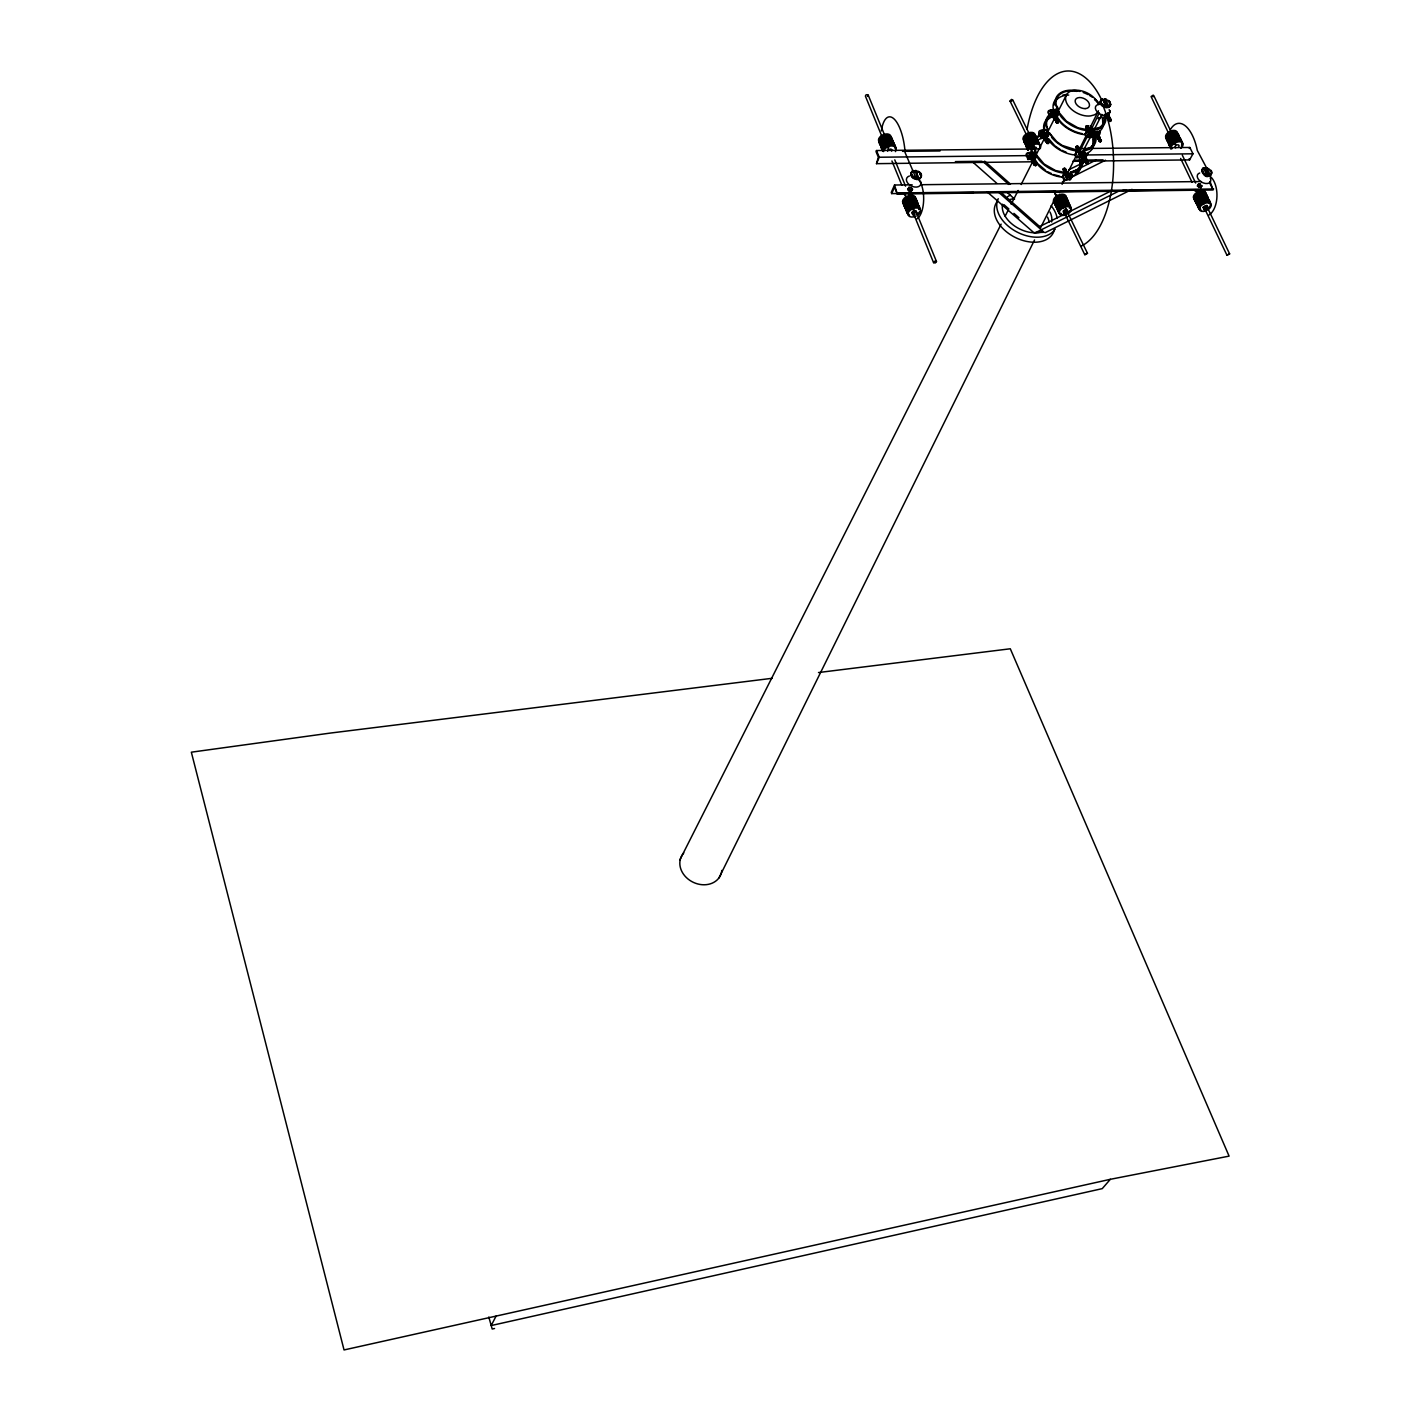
<?xml version="1.0" encoding="UTF-8"?>
<svg xmlns="http://www.w3.org/2000/svg" width="1421" height="1421" viewBox="0 0 1421 1421"><rect width="100%" height="100%" fill="white"/><g stroke="black" fill="none" stroke-linecap="round" stroke-linejoin="round"><path stroke-width="1.5" d="M1078.521 152.544L1079.001 151.603M1078.344 146.754L1079.409 149.56L1078.006 151.301M1079.072 148.921L1078.166 146.416C1079.374 148.139 1080.209 156.488 1082.056 152.154M1079.427 149.614L1079.196 148.494M1080.333 150.768L1079.036 148.352M1080.582 151.283L1078.788 151.354M1090.582 136.736L1081.612 153.859M1082.322 156.594L1082.322 157.66L1085.324 157.98M1083.637 156.203L1085.449 157.18L1083.424 158.051L1083.797 156.647M1076.816 157.749L1078.894 153.681C1077.971 146.558 1072.748 156.257 1076.816 157.749C1083.584 155.12 1089.445 159.401 1084.614 159.969M1085.484 159.472L1085.04 160.999L1086.141 160.91M1085.466 161.852L1086.39 160.093L1086.763 161.479M1086.088 156.452L1084.454 153.912L1086.088 156.452L1083.353 157.607M1083.566 157.909C1087.474 156.505 1084.774 157.5 1084.632 159.312M1083.779 158.335L1086.372 163.717L1088.362 163.237M1089.605 129.56L1087.314 129.773L1085.804 126.878L1087.118 129.915M1086.568 160.662L1085.946 158.406M1085.413 161.266L1086.923 161.035L1087.029 159.685M1087.225 130.093L1086.248 128.156M1087.864 161.514L1087.438 160.537M1087.136 129.311L1088.823 128.476L1087.758 131.141L1087.847 129.755M1087.847 128.991C1085.875 129.329 1089.765 126.256 1086.976 125.989M1087.42 162.918L1087.651 160.964M1087.918 131.496L1088.237 130.181M1087.953 126.629L1086.958 127.819M1087.598 127.339L1087.9 126.025L1086.088 126.078M1088.22 131.194L1089.747 130.181M1088.077 126.38L1088.06 127.322M1087.847 163.752L1088.077 161.816L1086.781 160.982L1068.628 169.827M1088.45 132.544L1087.704 130.519M1088.77 127.766L1088.646 129.435M1088.557 129.595L1088.433 128.405M1089.676 130.856L1088.149 128.867M1090.227 131.354L1088.966 131.141M1098.735 136.096C1098.895 134.551 1094.17 135.706 1097.314 133.823M1097.332 137.642C1102.891 137.304 1094.916 137.215 1097.136 134.8M1097.563 135.652L1097.332 137.517L1099.108 136.949M1097.065 136.629L1097.758 138.352L1099.445 138.086M1098.238 137.127C1096.657 141.94 1102.678 136.558 1098.149 137.055M1098.646 138.352L1098.842 139.773M1098.078 138.619L1100.316 141.869M920.986 177.181L919.547 172.154L915.781 170.484L918.801 179.241L915.781 170.484M916.971 218.852A20.96 8.863 89.9 0 0 923.668 198.656A20.96 8.863 89.9 0 0 917.042 178.264C915.319 161.816 905.692 176.648 915.213 179.01C919.689 181.551 924.005 174.943 919.547 172.154M1099.659 138.512L1098.291 138.885M1097.74 135.617L1098.38 134.906L1095.218 135.563L1095.236 134.48L1097.918 132.864L1099.019 134.356L1097.119 137.02L1098.895 136.523M1099.019 134.356L1098.469 132.189L1095.804 132.277M1097.349 136.576C1101.239 133.823 1100.316 143.787 1098.859 138.778M1098.859 134.249L1098.948 136.523M1101.044 139.72L1101.151 140.59L1099.499 140.057M1101.47 140.572L1100.511 141.727M881.375 130.945A32.31 11.688 83.1 0 1 893.916 118.813A32.31 11.688 83.1 0 1 905.088 152.562L916.545 179.348L917.042 178.264L912.318 175.653L911.341 172.634M1105.041 114.142L1106.124 115.669L1108.877 115.385L1107.812 118.476M1107.652 116.913L1108.931 118.529M1108.664 119.062C1106.302 117.712 1111.258 117.446 1108.895 116.025M1109.321 114.231L1108.966 113.538C1112.679 104.905 1107.048 120.199 1107.865 113.414M1108.451 119.879L1109.73 117.677L1108.291 115.989M1108.664 120.305L1109.126 119.311M1106.959 115.812L1108.86 112.934M1110.014 118.76C1106.462 123.307 1114.082 119.204 1109.268 119.293M1109.375 117.25L1109.57 119.044M1108.895 119.488L1110.476 118.671L1109.996 119.897M1110.885 121.211C1112.448 118.707 1106.16 121.46 1109.588 117.907M1050.776 113.591A26.431 16.874 27 0 0 1045.838 125.581C1052.624 134.125 1036.069 126.167 1039.177 134.178M1076.816 91.37A25.667 16.27 27 0 0 1056.212 105.172C1063.725 114.799 1045.892 105.882 1048.947 114.391C1043.76 106.344 1062.18 113.271 1055.306 105.012A26.644 16.874 27 0 1 1079.924 91.424M1077.118 150.129L1062.286 145.439L1056.851 141.691L1049.178 132.668L1041.611 133.041L1040.083 136.576L1046.815 137.375L1049.657 141.567A26.395 16.892 27.1 0 0 1072.66 154.711L1075.058 154.889L1077.118 150.129L1079.374 152.935L1084.365 152.758L1083.37 150.093M1075.555 155.191L1077.544 150.999L1074.738 150.644A26.448 16.892 27.1 0 1 1051.682 137.464C1051.664 130.572 1038.698 131.691 1040.954 137.482M1084.454 156.31C1088.557 151.994 1089.783 152.491 1084.259 158.903M1099.499 134.551L1099.161 133.84C1100.938 126.06 1101.204 137.002 1096.586 135.634M1211.42 174.126C1201.367 184.979 1198.791 154.942 1208.152 175.138A20.764 11.617 -89.7 0 1 1216.962 194.411A20.764 11.617 -89.7 0 1 1209.005 214.997M1211.989 173.096L1209.608 176.062L1205.79 168.762L1206.358 167.749L1211.527 171.177L1210.621 175.6M1201.935 170.804L1202.77 168.957M1029.39 155.475C1027.632 154.161 1034.239 154.25 1030.474 154.871M1066.159 175.547L1064.826 172.509L1055.501 170.502L1044.098 163.983L1036.62 155.049L1029.781 155.031L1029.479 155.955L1032.037 155.635L1030.634 154.427M1031.309 158.672L1030.953 157.678M1031.06 158.903C1035.074 155.6 1030.9 163.149 1031.753 157.944M1032.623 159.223L1031.166 158.797L1032.019 159.116M1032.925 162.953L1032.765 159.578M1071.345 173.06L1072.606 175.618L1070.564 179.614L1063.938 179.881L1065.981 175.884L1064.56 173.149L1061.842 172.847A26.235 16.928 27 0 1 1038.982 159.774L1035.945 155.528L1029.408 155.12L1027.419 158.726L1032.268 159.028L1033.067 157.962M1034.364 161.39L1032.57 161.692L1032.374 160.431M1032.037 159.454L1032.605 158.175M1033.653 162.012L1032.392 161.834L1032.96 161.124M1042.161 132.721L1043.867 131.993M1033.387 160.857C1038.396 165.209 1030.74 156.061 1032.534 159.791M1032.925 162.758L1034.701 161.319L1032.516 162.101M1034.115 160.111L1033.209 159.916M1034.151 160.964L1032.374 161.248M1033.547 164.037C1034.115 160.04 1036.886 165.387 1033.351 163.806M1034.985 164.765L1034.044 163.859M1043.351 135.066L1043.725 136.025M1035.074 165.511L1034.417 164.126M1043.707 135.173L1043.582 135.368M1093.069 130.128L1094.17 132.384L1089.143 132.544L1087.101 129.684L1078.024 127.819L1066.443 121.194L1058.805 112.188L1051.593 112.17L1058.361 112.739L1061.238 116.948A26.662 16.892 27.1 0 0 1084.472 130.217L1087.225 130.537L1088.664 133.29L1095.378 133.059L1094.046 130.412M1034.168 165.333L1034.825 164.41M1045.714 135.457C1047.064 138.476 1041.486 133.734 1045.838 138.121M1051.771 112.259L1049.924 116.842L1055.554 116.238M1034.612 165.102L1035.98 165.458M1044.062 136.594L1046.034 136.611M1045.465 134.782L1045.927 135.883M1034.737 165.014L1035.98 163.966L1034.879 163.362M1045.181 137.961L1044.968 137.517M1052.766 112.437C1054.719 113.875 1053.618 110.163 1053.05 112.508M1044.968 139.24L1046.353 136.949L1044.737 138.956M1044.772 135.972L1045.909 136.025L1045.199 136.825M1055.27 116.717L1053.476 117.215L1053.05 114.852M1046.051 140.679L1045.021 139.542L1047.313 138.725M1053.174 116.167L1054.666 114.391M1046.14 133.876L1045.59 137.198L1046.691 136.061L1046.14 133.876L1042.303 135.102L1042.872 137.286L1046.691 137.428L1045.163 139.809M1054.631 116.113L1053.245 116.469L1054.56 114.728M1047.952 140.004C1044.417 143.432 1047.597 136.558 1047.366 140.75M1045.625 137.695L1046.904 137.855L1045.59 140.661M1054.968 116.966L1053.743 116.504M1048.13 143.503C1049.941 133.219 1039.977 140.146 1047.295 142.26C1050.599 140.519 1043.085 141.905 1047.757 140.182M1054.471 115.883L1054.471 118.032M1054.826 115.154L1054.542 113.769M1046.211 141.763L1047.33 142.384M1047.188 138.672L1048.13 141.07L1046.087 141.691M1054.684 118.458L1053.885 117.108M1055.199 115.154L1053.334 116.131M1046.424 142.189L1048.218 141.088M1054.435 118.671L1055.696 117.588M1053.387 116.593L1055.412 115.581M1046.851 143.041L1047.561 140.182M1046.513 142.562L1048.591 141.887L1046.94 139.294M1047.579 140.59L1047.792 141.603M1054.471 117.002L1054.311 117.961L1056.833 118.209M1047.987 141.461L1048.218 142.473M1056.389 121.904L1056.656 120.963M1052.748 114.906C1053.032 122.526 1057.455 117.677 1058.396 121.407C1054.187 123.272 1055.839 116.682 1056.673 119.826M1056.034 121.602L1056.815 122.774M1056.425 119.257L1057.1 120.678M1057.952 122.97C1058.13 121.318 1054.737 119.773 1057.313 121.122M1056.673 122.508L1058.183 121.176M1064.063 170.573L1063.885 169.259M1063.814 170.822L1065.004 171.604L1063.672 170.698C1066.94 166.168 1063.103 174.001 1065.91 172.154M1063.512 168.655L1064.862 168.229L1065.75 169.685M1064.613 172.421L1066.141 171.337L1066.532 173.007M1064.009 171.39L1064.915 172.545L1064.897 171.568M1066.318 170.875L1065.288 168.584L1068.716 175.547M1065.643 174.517L1067.1 172.829L1065.182 170.733M1066.478 171.959L1064.862 172.563L1063.547 169.063M1065.981 175.209L1067.349 172.953M1066.034 172.474L1067.118 172.474L1066.141 173.344M1076.709 148.885L1076.39 146.399M1076.283 147.073L1077.136 149.756M1077.527 147.5C1079.374 148.104 1075.484 149.294 1077.367 147.162M1076.976 149.205L1078.983 148.21M1076.159 147.624L1077.491 146.345M1066.052 174.996C1069.693 174.001 1067.011 175.014 1067.171 173.415M1077.953 150.892L1077.775 148.672M1076.354 146.47L1078.255 146.594L1076.923 147.944M1077.438 149.685L1078.788 148.228M1077.367 147.926L1078.503 147.304L1077.598 147.073M1077.846 150.2L1078.752 149.187L1079.996 150.075M1078.521 152.349L1078.823 151.248M1086.692 128.831L1086.976 126.451M1078.699 152.704L1080.511 151.621M1086.87 129.187L1086.39 128.299M1079.001 152.829L1087.935 135.226M1086.124 127.375L1087.243 129.133M1087.562 126.664L1088.699 127.588L1087.793 128.956M1101.062 100.465L1102.518 98.919L1106 107.57L1106.568 106.468L1102.714 98.884L1101.612 99.346C1095.964 104.674 1109.179 111.868 1110.76 104.39L1109.623 101.406L1104.899 98.813L1104.33 99.914L1108.185 107.499L1110.76 104.39M1088.45 132.331L1088.593 131.407M1089.108 132.455L1090.582 131.975L1087.598 126.043M1090.369 132.26L1089.871 130.874M1084.436 156.807L1085.537 156.843L1083.814 156.186M1084.845 158.761L1084.845 159.738L1086.39 158.601M1085.04 160.804L1085.68 159.898M1084.845 158.193L1086.177 158.122L1086.372 160.236M1087.207 163.042L1086.248 162.509M1096.213 134.444L1096.994 135.102M1101.612 99.346C1098.806 102.401 1103.549 106.149 1106.568 106.468M1086.159 163.291L1085.946 161.479M1097.119 135.954L1097.971 134.178M1097.794 136.274L1096.55 136.114L1097.136 135.386M1097.758 133.752L1097.367 135.421M1088.291 162.438L1087.047 163.468M1097.332 137.428L1098.824 135.883L1097.19 136.789M1097.367 134.693L1097.385 134.196M1106.248 114.533L1107.616 115.208L1108.291 112.934L1108.842 114.035M1098.611 139.986L1099.534 138.423M1108.043 117.179L1105.645 114.337M1098.824 140.413L1100.103 138.423L1099.108 138.281M1107.883 117.339L1107.829 116.753M1099.943 139.418L1099.978 137.588M1100.813 141.123C1101.826 138.388 1097.296 142.828 1100.618 140.555M1100.174 138.849L1100.138 141.461M1107.812 118.387L1108.789 117.41M1100.547 139.276L1100.582 140.697L1098.895 140.786M1109.108 120.963L1110.458 119.613M1109.428 120.909L1110.227 119.968M1110.298 119.186L1109.144 118.192M1109.961 120.376L1110.902 119.595M1092.944 144.462L1091.381 148.441L1095.023 140.395L1094.952 135.865L1092.873 139.933L1092.944 144.462L1095.023 140.395M1101.186 128.139L1104.863 120.039L1104.774 115.492L1102.66 119.613L1102.749 124.16M1101.897 126.753L1104.863 120.039M1099.286 112.898L1090.6 130.821L1092.802 131.833L1092.447 129.95M1082.074 162.545L1075.395 173.646L1078.468 170.52L1082.074 162.545L1082.02 158.015L1079.978 162.012L1080.013 166.541M1041.078 134.409A26.235 16.91 27 0 0 1033.209 147.908C1039.852 156.541 1023.493 148.53 1026.601 156.47M1038.875 136.523A25.276 16.288 27 0 0 1034.115 148.068C1041.522 157.536 1023.759 149.045 1026.939 157.18M1029.479 155.955L1027.827 159.578L1033.209 158.601L1031.93 158.513M1051.593 112.17L1049.48 116.007L1053.938 116.167M1101.311 115.012L1102.66 119.613M1039.799 148.939L876.491 150.537L876.029 151.603L878.338 157.198L876.491 163.664L1033.049 161.781M876.491 163.664L879.262 157.234L876.491 150.537M912.175 184.819L894.537 185.014L891.233 192.457L891.695 193.593L904.999 193.434M891.695 193.593L894.52 187.217L897.308 194.038L1213.108 189.988L1210.053 181.444M897.308 194.038L894.537 185.014M910.861 173.699L911.696 171.763M910.843 174.694L911.323 173.611M911.216 172.847L912.371 171.088M911.891 172.154L913.33 170.627M911.181 175.724L911.66 174.641M911.838 176.737L912.318 175.653M907.682 189.597L908.161 188.531L911.607 190.521L912.513 189.259L911.234 187.643L909.049 187.27L907.682 189.597L911.127 191.586L912.513 189.259M912.779 177.661L913.259 176.595M908.587 188.336L909.049 187.27M913.916 178.442L914.413 177.359M908.943 191.231L909.422 190.165M915.213 179.01L915.692 177.945M918.41 171.373L917.913 172.456L916.634 171.888M911.127 191.586L911.607 190.521M920.009 174.161L920.488 173.078M920.666 175.174L921.145 174.09M919.014 179.206L921.128 176.968M921.003 176.204L921.483 175.12M919.955 178.744L921.483 176.115M1051.487 114.195A25.471 16.27 27 0 0 1046.744 125.723L1048.023 130.448L1041.113 130.821L1039.533 134.888L1038.733 133.61M1050.172 111.904L1051.131 109.932L1053.512 109.879M1043.085 132.348L1044.044 130.412L1041.682 130.483L1042.09 131.354M1033.635 155.617L1034.968 152.917M1034.168 154.978L1035.518 152.367M1055.75 112.827L1057.65 109.399M1035.767 154.818L1034.275 158.921M1046.265 133.325L1047.614 130.59M1036.175 155.6L1033.831 159.898L1035.838 155.528M1046.797 132.686L1048.147 129.95M1063.938 179.881L1062.535 177.145L1059.817 176.861A26.2 16.928 27 0 1 1036.993 163.806L1034.293 159.703L1036.371 155.742M1056.567 114.728L1057.935 111.939M1035.749 158.175L1037.064 155.475M1048.432 132.49L1046.904 136.665M1058.183 112.668L1056.3 117.694L1054.311 118.618M1048.503 133.201L1045.892 137.162M1055.767 116.717L1058.556 112.881M1045.181 139.329L1046.904 138.459L1048.893 133.308M1095.378 133.059L1093.264 137.198L1086.568 137.428L1085.111 134.675L1082.376 134.356A26.626 16.892 27.1 0 1 1059.178 121.105L1056.531 117.09L1058.592 112.916M1046.922 137.446L1049.035 133.414M1082.251 133.663C1072.18 131.585 1062.393 125.901 1057.206 116.788L1059.249 112.632M1048.396 135.901L1049.746 133.165M718.955 877.965L1034.559 239.954M1041.433 226.046L1054.222 200.201M1062.073 184.304L1064.045 180.325M1066.993 174.374L1075.839 156.488M1078.788 150.519L1085.68 136.611M1088.628 130.643L1098.451 110.767M679.824 859.971L1001.13 224.127M1005.127 216.187L1008.146 210.255M1011.148 204.304L1018.147 190.45M1021.148 184.499L1033.156 160.733M1036.158 154.782L1045.181 136.967M1047.17 133.006L1055.181 117.161L1056.407 117.357M1057.188 113.2L1066.194 95.367M1064.222 172.332L1062.553 176.417M1100.138 101.975L1100.991 100.021M1062.251 177.021L1064.56 173.149L1062.677 177.323M1100.174 102.934L1100.742 101.832M1064.08 175.742L1065.448 173.078M1084.827 134.551L1087.029 130.43M1084.987 134.586L1087.296 130.59M1100.565 103.946L1101.133 102.845M1086.71 133.237L1088.113 130.466M1101.257 104.959L1101.826 103.84M1086.568 137.428L1090.582 129.169L1094.046 131.141L1093.246 132.366L1091.115 131.993L1089.783 130.395L1090.635 131.442M1102.234 105.882L1102.785 104.763M1106.213 99.15L1105.645 100.252L1101.95 100.021M1067.437 176.346L1066.638 179.916L1067.437 176.346L1070.617 176.222L1069.818 179.792L1069.303 178.78M1103.957 105.545L1103.389 106.664A87.765 43.749 88.7 0 1 1081.257 246.064M1090.138 133.787L1089.303 137.446L1092.518 137.34L1093.868 134.711L1090.138 133.787L1089.303 137.446M1068.823 176.08L1070.848 172.065L1077.455 169.65M1080.369 154.179L1079.551 157.784L1080.369 154.179L1083.548 154.054L1082.731 157.678L1083.548 154.054M1069.977 175.724L1071.47 172.74L1073.637 172.385A26.235 16.928 27 0 0 1082.909 158.157M1104.685 107.232L1105.254 106.131M1108.096 101.602L1108.664 100.5M1093.246 131.531L1101.95 114.426M1109.055 102.525L1109.623 101.406M1092.074 136.523L1094.17 132.384M1109.748 103.52L1110.316 102.419M1083.513 157.447L1085.555 153.432L1084.259 150.804M1109.268 107.019L1109.837 105.9M1109.89 106.344L1110.458 105.243M1078.468 170.52L1080.511 166.523M496.071 1316.095L491.222 1325.544L1102.252 1188.631L1110.334 1179.306L1229.094 1156.126L1010.295 648.775L818.496 672.542M1189.306 148.477L1189.857 147.464L1079.516 148.548M1072.731 161.301L1189.59 159.898L1192.965 153.805L1189.857 147.464M1202.184 169.987L1203.321 168.317M1202.006 171.746L1202.521 169.774M1202.752 169.33L1204.333 167.838M1202.397 172.723L1202.592 170.715M1203.09 173.699L1202.983 171.692M1200.141 185.103L1201.438 186.631L1202.006 185.618L1200.727 187.838L1197.423 185.956L1198.72 183.735L1200.709 184.091M1204.013 174.57L1203.658 172.669M1203.569 168.904L1207.601 168.051M1205.115 175.316L1205.701 174.286L1208.152 175.138L1207.584 176.168M1208.809 168.602L1207.015 169.081M1198.72 187.501L1197.992 184.943M1206.34 175.867L1206.909 174.836M1200.727 187.838L1201.296 186.826L1199.288 186.488M1210.266 171.248L1210.852 170.218M1209.786 176.026L1210.372 175.014L1197.299 150.448A35.738 16.235 83.7 0 0 1170.211 129.897M1211.349 173.184L1211.918 172.154M1197.423 185.956L1198.72 183.735M1012.445 100.642L1011.503 99.399L1009.994 100.962L1026.584 135.066M1051.309 111.993L1053.05 111.122L1053.689 112.401M1051.238 112.223L1053.139 112.419L1051.238 112.419M1052.552 112.01L1053.831 112.188L1053.103 112.756M1052.943 114.355L1053.618 115.616M1053.831 114.586L1053.014 115.438L1053.6 114.302M1054.56 115.581L1052.961 115.74M1053.441 116.291L1055.341 115.19M1053.583 114.852L1054.773 114.089M1053.352 115.243L1054.311 114.479M1054.222 116.131L1055.021 114.408M1055.945 117.126L1054.95 116.38M1054.719 118.05L1055.164 120.341L1056.442 120.519M1031.344 155.582L1031.326 154.179M1044.009 135.972L1043.973 137.411L1045.252 137.571M1056.194 117.517L1056.247 116.877M1056.62 118.387C1051.806 119.133 1059.249 117.321 1055.998 121.46M1044.986 136.398L1045.288 134.604M1056.638 122.295L1056.371 120.305L1055.092 120.039M1055.679 120.874L1056.691 117.961M1056.425 121.496L1056.442 122.934L1057.704 123.094M1056.904 120.696L1058.183 120.98M1032.161 160.005L1032.392 161.834M1046.282 137.997L1046.051 136.15M1057.295 120.519L1057.899 120.98M1031.131 159.276L1032.747 160.111M1033.422 159.863L1032.392 157.749M1046.069 141.105L1047.259 140.253M1046.833 139.4L1045.536 140.075L1047.33 139.311M1033.369 163.681L1033.44 161.568M1033.6 161.284L1033.671 159.188M1047.757 143.237L1046.744 142.349L1048.503 141.638M1034.239 161.568L1033.866 161.799M1047.011 142.597L1049 142.153M1034.666 162.438C1035.589 163.593 1033.653 164.09 1035.962 165.582M1048.378 141.461L1046.655 142.686M1035.447 165.777L1033.298 163.22M1048.591 142.722L1048.662 141.478M1035.287 163.717L1035.074 161.887L1033.795 161.71M1035.074 163.788L1036.104 164.019L1034.452 165.049M1035.909 165.014L1035.234 164.641M1081.736 151.248L1083.033 152.846L1082.234 154.072L1078.805 152.118L1080.155 150.91M1085.946 126.185L1086.479 127.695M1086.124 126.505L1087.633 129.791M1086.301 126.86L1088.166 127.037L1086.923 128.387M1086.479 127.197L1088.113 128.387M1086.834 127.908L1088.895 128.174M1076.212 146.576L1076.283 148.015M1087.136 129.418L1088.699 128.192L1087.793 128.156M1079.64 149.383C1077.136 149.418 1075.768 146.345 1077.864 147.198M1087.651 130.359L1088.966 129.116M1077.598 147.535L1076.638 148.246M1088.983 129.613L1089.25 128.867M1063.423 170.183L1063.37 168.744M1088.415 131.052L1088.859 129.684M1088.539 132.117L1089.427 131.354M1064.027 170.893L1065.555 169.703L1063.601 170.058M1078.77 148.121L1077.491 150.448C1081.008 150.431 1079.25 152.296 1079.551 152.154M1064.063 170.111L1065.057 170.413M1063.761 170.875L1063.725 169.419L1064.986 169.365M1077.793 149.685L1077.829 151.159M1065.395 169.348L1064.276 171.923M1065.413 169.916L1066.443 171.071M1078.486 151.07L1076.034 147.109M1065.892 174.641L1067.597 173.788L1067.739 175.44M1067.047 173.522L1066.318 173.628M1106.355 114.355L1106.586 116.22L1107.829 116.167M1105.858 114.639L1107.385 116.042M1067.207 173.877L1068.13 174.339M1105.929 114.923L1106.959 114.462M1068.13 174.907L1066.958 175.511M1107.847 115.847L1108.522 114.817L1106.142 115.367M1107.652 113.112L1108.629 115.421L1107.243 115.971M1082.163 155.795L1081.843 154.747M1095.911 134.835L1096.923 134.373M1107.261 117.019L1109.002 116.629M1109.517 117.25L1108.025 118.902M1110.405 118.369L1108.22 118.973M1098.397 135.848L1097.971 133.592M1109.357 118.618L1110.032 117.89L1108.913 117.765M1084.01 157.074L1083.566 157.553M1084.827 157.678L1085.058 155.706L1083.601 155.759M1085.537 155.369L1083.353 157.411L1085.253 156.701M1111.044 119.648L1109.481 119.719L1110.831 119.222M1098.646 137.251L1098.415 135.084M1085.804 157.731L1086.39 158.406M1098.273 138.921L1100.191 138.139L1099.268 139.063M1110.902 120.163L1110.245 120.536M1085.147 158.157L1084.898 159.347M1085.697 160.573L1085.466 161.657L1086.834 161.55M1099.854 140.448L1100.76 139.702M1101.204 141.336L1099.907 138.068M1052.925 116.113L1053.476 117.215L1051.789 115.687L1052.89 113.431L1055.625 113.343L1056.194 115.563L1054.791 117.961M1052.322 116.788L1055.039 114.017L1054.489 112.916M1054.524 115.598L1055.625 113.343M1055.377 117.233L1054.435 117.144M1056.265 118.174L1055.537 119.169M1055.732 120.376L1057.313 119.719L1058.077 121.442M1056.46 119.4L1056.14 118.44M1043.476 135.297L1043.991 137.695M1042.872 137.286L1044.222 134.764L1045.43 134.853M1046.655 137.908L1044.915 138.778M1029.603 155.049L1031.184 154.054M1029.816 155.475L1031.451 154.942M1045.59 139.595L1047.526 139.151M1029.692 157.411L1032.357 155.795L1034.026 157.287L1031.38 159.969L1029.692 157.411L1030.243 159.578M1046.957 139.88L1046.229 139.524M1047.597 140.395L1046.638 141.105M1093.46 144.374L1090.404 147.482L1083.495 149.987M1030.225 158.495L1032.889 156.878L1032.357 155.795M1048.645 143.29L1049.089 142.331M1033.671 161.372L1033.014 162.456M1033.156 162.9L1034.737 162.26M1103.3 124L1100.227 127.126L1093.584 129.506M1035.749 165.173L1036.104 164.019M1090.582 130.022L1092.092 129.791M1087.74 126.664L1085.875 127.251M1087.367 128.956L1086.568 128.636M1088.468 129.08L1089.925 130.039M1089.783 129.915L1089.96 130.27M1088.575 130.874L1088.184 132.011M1106.728 115.385L1108.309 114.391L1109.392 116.398M1107.421 114.994L1108.522 115.172M1078.113 146.47L1076.336 147.038L1076.958 148.068M1077.935 147.056L1078.628 147.5M1107.687 117.872L1109.375 117.481M1078.894 149.791L1078.734 148.459M1108.895 119.666L1109.819 118.973M1109.57 120.163L1109.748 121.194M1110.245 119.186L1108.966 120.305L1109.925 121.602M1098.469 133.272L1096.941 134.48M1063.547 168.584L1063.245 169.65L1064.542 169.383M1079.356 152.811L1080.191 152.313M1063.476 169.206L1065.235 168.637M1096.905 136.789L1098.682 136.096M1098.007 137.073L1098.415 138.512M1063.992 171.177L1066.052 170.662M1099.765 137.286L1098.042 138.423M1098.433 137.926L1098.415 138.921M1066.62 172.35L1067.295 172.811M1065.945 173.415L1066.265 172.847M1100.369 140.27L1100.387 139.276L1099.268 139.773M1066.62 174.819L1071.434 174.943L1070.848 172.065M1084.898 156.505L1083.992 157.198M1084.223 157.482L1084.418 158.886M1084.187 157.624L1084.951 156.683M1085.537 158.388L1085.111 157.127M1067.295 177.554L1067.81 178.673M1085.893 161.657L1087.012 160.733M1086.532 162.935L1088.077 162.296M908.73 189.011C907.078 190.876 912.406 192.119 911.039 189.615M1153.07 96.806L1153.142 95.154L1151.081 96.539L1169.199 134.551M1044.719 129.826A25.418 16.27 27 0 1 1053.867 116.309L1054.773 115.812M1055.412 117.108L1054.293 117.57L1055.217 118.813M867.467 96.415C870.061 94.568 865.14 93.75 865.425 96.184L881.997 136.665M1043.725 134.48L1043.494 135.901M1043.689 135.084L1046.673 134.977M1045.163 138.086L1046.442 137.482M1046.762 139.311L1045.181 139.684M1029.816 154.836L1031.237 154.321M1048.218 143.041L1048.876 142.1L1047.739 141.993M1033.973 163.397L1035.536 163.042L1036.318 165.031M1086.692 128.05L1087.989 127.926M1107.598 115.74C1107.19 118.547 1105.733 114.497 1108.06 114.728M1088.184 130.27L1089.321 129.808M1088.539 130.981L1090.138 130.608M1089.072 132.029L1090.44 131.585M1089.41 132.721L1090.546 132.26M1090.493 134.604L1090.475 136.185M1079.214 149.507L1077.402 149.791M1078.965 151.71L1080.546 151.337M1099.463 141.425L1100.831 140.981M1064.88 169.419L1064.187 170.04L1065.182 169.987M1065.377 170.467L1064.187 171.159L1066.23 171M1065.555 170.804L1064.915 172.314M1066.585 174.925L1068.148 174.552M1085.893 161.017L1087.58 160.786M1086.514 162.296L1087.864 161.87M1084.33 150.59L1086.585 150.217A26.448 16.892 27.1 0 0 1095.857 136.007L1094.543 132.224M1094.134 130.199L1096.408 129.844A26.662 16.892 27.1 0 0 1105.68 115.652M1052.144 111.797L1053.476 111.62M1053.565 113.893L1054.897 114.337M1055.554 115.634L1053.512 115.367M1053.174 115.812L1054.346 115.527M1057.935 122.899L1056.14 122.33M1042.677 132.331L1043.636 131.975M1044.151 135.332L1043.476 135.67M1045.59 138.352L1046.868 138.334M1046.087 141.034L1047.472 140.679M1087.331 127.144L1086.426 128.032L1087.154 126.806M1088.024 128.547L1086.781 128.725M1108.842 118.44L1109.979 118.174M1110.21 120.43L1108.735 120.483L1107.9 118.298M1089.498 132.189L1090.618 131.94M1089.854 132.899L1090.866 133.219M1035.518 165.209L1033.778 164.534M1099.143 139.702L1100.085 139.365M1100.014 139.88L1098.469 139.933M1085.857 160.413L1086.781 160.147M1068.255 174.001L1095.893 160.147M1062.393 181.817L1066.318 179.845M1070.226 177.891L1105.485 160.218M1039.071 226.863L1062.393 215.21M1070.173 211.338L1111.009 190.965M1034.808 233.008L1118.469 191.284M1045.074 232.707L1132.022 189.348M1198.578 185.263C1196.429 187.519 1203.072 187.981 1199.91 185.494M1093.726 133.29L1098.113 131.247M1052.233 112.827L1052.606 112.774M1086.923 126.416L1087.811 126.345M1109.57 119.808L1108.664 119.844M1046.14 140.164L1047.33 139.791M1086.976 127.251L1088.291 127.73M1045.874 140.608L1046.726 140.572M1047.099 140.697L1048.076 140.768M1086.976 128.014L1088.522 127.73M1047.987 143.166L1047.011 143.077M1048.183 143.574L1046.922 143.414M1097.243 135.031L1096.266 135.031M1098.22 136.398L1099.126 136.363M1032.499 158.264L1030.847 158.886L1031.38 159.969M1098.291 137.997L1099.818 137.748L1099.108 137.144M1034.008 162.136L1034.914 162.101M1100.156 140.963L1098.682 139.702M1034.417 163.006L1035.323 162.971M1077.598 149.063L1078.468 148.814M1100.565 141.798L1099.339 141.638M1078.113 149.365L1076.532 148.53M1079.09 150.644L1080.191 150.644M1080.67 154.107L1081.754 153.788M1080.83 154.125L1081.718 154.054M1083.424 155.493L1084.987 154.996M1084.223 156.381L1085.164 156.452M1084.72 158.815L1085.644 158.495M1086.283 159.756L1084.898 160.093M1086.355 160.129L1085.04 160.52M1065.572 171.461L1066.603 171.426M1052.339 111.584L1053.334 111.46M1053.618 114.16L1054.311 114.071M1053.725 115.794L1054.631 115.438M1054.577 117.517L1055.483 117.161M1056.62 120.199L1057.526 120.163M1042.765 131.389L1043.707 131.371M1043.103 132.544L1044.595 133.325M1107.918 115.705L1108.948 115.669M1045.146 135.954L1043.796 136.505M1108.646 116.469L1107.403 116.859M1108.487 116.913L1109.392 116.877M1108.487 117.659L1107.474 117.446M1046.051 138.548L1047.295 139.365M1086.621 125.758L1087.669 125.723M494.544 1328.493L492.199 1329.026L488.806 1317.001M1110.334 1179.306L344.042 1349.95L191.338 752.189L330.045 733.112L772.296 678.279M1122.359 190.556L1126.231 189.828M912.85 171.692L915.302 171.55M1108.948 106.344L1104.899 98.813M1086.124 161.408L1085.111 161.177M1064.24 168.229L1068.485 175.245M1064.329 170.2L1063.157 169.667M1032.996 159.489L1034.293 159.703M1033.422 160.36L1034.524 160.768M1081.008 154.001L1081.896 153.912M1033.831 161.212L1034.932 161.621M1046.353 140.59L1045.998 141.532M1098.646 139.311L1100.156 138.885M1077.1 146.043L1078.734 148.068M1044.808 135.475L1045.838 135.723M1044.808 137.215L1043.565 136.54M1089.623 131.229L1089.783 131.585M1053.778 113.716L1056.176 114.444M1053.867 115.581L1052.961 115.385M1054.719 115.812L1055.981 116.486M1052.712 111.566L1053.92 112.366M1011.201 101.406L1010.1 101.175M1079.232 157.18L1079.978 162.012M1199.431 186.293L1200.674 186.24M909.849 189.97L911.216 189.899M1065.981 175.884L1072.606 175.618M1067.935 177.376L1071.114 177.234M1084.063 155.084L1080.564 155.262L1080.706 156.523M1078.894 153.681L1085.555 153.432M1085.662 153.717L1087.101 153.681M1093.211 128.441L1099.108 128.601M1093.193 129.151L1096.994 129.027M1096.746 131.638L1100.049 131.549M1041.309 134.835L1043.192 134.764M1093.868 134.711L1090.351 134.906L1090.724 135.759M1098.06 118.689L1099.392 118.636M1104.295 115.403L1107.545 115.314M1202.752 199.1L1202.841 199.1A2.22 1.261 -27.2 0 0 1201.189 199.722M1065.288 208.407L1065.803 208.39A2.274 1.332 -25.5 0 1 1066.247 208.478M909.44 193.363L973.74 192.546M1011.432 192.066L1055.785 191.515M1060.208 191.444L1086.816 191.107M1126.729 190.609L1195.47 189.721M955.392 161.603L981.858 161.284M1074.436 160.2L1103.105 159.863M921.003 184.712L1201.225 181.551M897.77 192.972L1213.676 188.975M902.513 151.337L940.009 150.963M879.262 157.234L1027.276 155.617M1086.923 154.96L1192.965 153.805M1055.892 116.113L1057.206 116.788M910.186 187.785C906.243 188.105 912.726 192.03 911.518 188.549M1064.613 168.531L1065.732 169.454M1066.674 172.705L1067.615 173.291M1032.268 156.896L1034.026 157.287M1083.353 157.127L1084.205 159.17M1097.634 133.379L1095.911 134.249L1096.337 135.688M1054.737 115.35L1055.377 116.22M1108.007 118.547L1109.108 119.915M1075.058 154.196L1076.283 154.942M1078.486 156.914L1080.599 157.269M1098.628 117.588L1100.049 117.836M1085.147 133.929L1087.527 130.075M1053.494 174.517L1059.693 176.168M1200.141 184.321C1196.642 183.593 1200.745 188.3 1201.349 185.512M1029.71 158.477L1031.557 159.134M1042.321 136.185L1044.648 136.825L1044.399 138.263M1077.367 150.058L1076.869 149.241M1043.565 132.029L1044.133 132.917M1055.519 120.909L1057.952 120.661M1055.59 116.646L1056.531 117.09M1051.789 115.687L1053.672 116.327L1054.24 118.316M1098.806 135.759L1096.55 136.114M1087.847 126.06L1089.534 129.773M1054.524 114.497L1056.798 118.689M1061.753 150.235L1066.283 152.331M1047.49 171.728L1051.487 173.593M1229.627 253.879L1226.909 255.123L1229.627 253.879L1206.695 206.027M1204.582 173.54L1205.701 174.286M1060.244 149.525L1054.808 145.777L1048.609 138.619M1045.696 170.484L1037.721 163.593L1035.074 159.507M1087.42 253.133L1084.791 254.696L1087.509 253.347L1066.034 209.278M1034.044 164.605L1033.245 162.918M1031.38 159.063L1030.651 157.553L1033.28 158.193M1065.679 170.005L1067.437 172.936M1045.82 140.963L1045.234 139.986M1042.303 133.308L1042.463 131.904L1044.151 132.295M1003.919 204.624L1008.928 208.994M1013.919 213.363L1018.928 217.75M987.151 191.871L1033.795 232.618L1044.133 232.298L999.141 192.741M1000.775 192.261L1040.936 227.644M972.603 161.923L996.832 183.345M1006.53 191.906L1014.612 199.047M1097.776 133.805L1097.758 133.165M982.977 161.514L1008.786 184.446M984.646 161.141L1010.455 184.108M1109.765 117.748L1111.258 120.483M1085.697 134.249L1087.047 136.682M1091.967 128.565L1090.102 125.776M912.708 211.693L933.579 262.654L935.302 262.992L936.492 261.553L915.586 210.592M936.492 261.553L934.752 261.198L933.579 262.654M1203.747 168.868L1206.624 174.339M1105.574 114.568L1106.124 115.669M1098.469 132.189L1099.019 133.272M1097.367 131.78L1097.918 132.864M1092.003 136.327L1092.518 137.34M1085.537 154.321L1086.088 155.404M1082.891 156.967L1083.424 158.051M1055.643 114.462L1056.194 115.563M1052.89 113.431L1053.441 114.533M1051.771 114.568L1052.322 115.669M1049.515 115.563L1050.403 116.984M1046.158 134.977L1046.691 136.061M1045.003 133.467L1045.536 134.551M1043.423 133.965L1043.955 135.066M1042.303 135.102L1042.854 136.185M1189.075 158.832L1189.59 159.898M1012.605 99.63L1029.124 133.521M1053.76 190.894L1056.656 196.862M1064.418 212.813L1084.791 254.696M1034.044 158.37L1033.493 156.203M1030.776 156.292L1031.309 157.394M1209.982 183.522L1212.326 188.371M1153.745 95.544L1170.904 131.336M1182.325 155.191L1195.665 183.025M1180.62 158.424L1192.041 182.279M1203.996 207.271L1226.909 255.123M1042.215 133.805L1042.108 132.899M1063.174 169.277L1064.524 172.438M1086.532 158.672L1087.758 161.674M1107.012 117.073L1107.225 117.499M868.213 95.118L883.986 133.556M894.768 159.863L905.568 186.169M891.926 160.946L901.873 185.245M1092.465 136.292L1093.779 140.075M1079.587 158.37L1080.866 162.154M1110.138 104.55L1110.192 105.509M1052.748 114.728L1053.156 116.291M1067.171 172.403L1067.402 173.522M1096.763 113.2A17.887 11.297 27 0 1 1094.081 114.959L1090.6 115.9A17.887 11.297 27 0 1 1067.1 103.928A17.887 11.297 27 0 1 1076.656 90.18A17.887 11.297 27 0 1 1098.486 104.532M1027.028 129.453A92.756 45.365 88.9 0 1 1101.808 100.181M721.832 870.434A21.706 17.976 26.1 0 1 693.537 882.441A21.706 17.976 26.1 0 1 683.767 852.937M1032.126 152.1A25.223 16.288 27 0 1 1032.161 147.571M1033.795 143.628A25.223 16.288 27 0 1 1044.755 137.873M1031.237 151.958A26.182 16.91 27 0 1 1036.193 139.969M1040.74 137.89A26.182 16.91 27 0 1 1044.346 137.18M1081.061 163.77A26.2 16.928 27 0 1 1071.594 176.382M1043.813 129.684A26.395 16.892 27 0 1 1053.316 115.634M1055.892 112.206A25.471 16.27 27 0 1 1059.391 111.531M1093.833 144.8A26.395 16.892 27.1 0 1 1084.507 154.285M1054.169 104.799A25.631 16.27 27 0 1 1068.734 95.047M1053.263 109.186A26.608 16.874 27 0 1 1056.958 98.156M1062.784 95.154A26.608 16.874 27 0 1 1066.425 94.479M1083.175 92.472A26.644 16.874 27 0 1 1087.918 94.568M1089.427 95.385A26.644 16.874 27 0 1 1092.34 97.214M1095.058 99.257A26.644 16.874 27 0 1 1098.273 102.241M1094.507 99.63A25.667 16.27 27 0 1 1097.616 102.49M1103.78 121.389A26.626 16.892 27.1 0 1 1094.294 133.965M1199.093 204.056A6.679 3.783 -27.2 0 1 1196.002 199.651A6.661 3.783 -27.2 0 1 1193.942 195.245A6.661 3.783 -27.2 0 1 1201.154 190.716A6.661 3.783 -27.2 0 1 1205.683 193.593M1198.134 206.471A6.448 3.641 -27.2 0 1 1199.235 201.107A6.448 3.641 -27.2 0 1 1206.909 198.478A6.448 3.641 -27.2 0 1 1208.472 202.937M1199.75 209.189A6.679 3.783 -27.2 0 1 1199.306 204.091A6.679 3.783 -27.2 0 1 1207.068 200.397A6.679 3.783 -27.2 0 1 1210.195 204.215M1198.24 205.015A6.679 3.783 -27.2 0 1 1196.766 200.325A6.679 3.783 -27.2 0 1 1204.209 196.08A6.679 3.783 -27.2 0 1 1208.259 199.295M1196.002 199.651A6.679 3.783 -27.2 0 1 1204.191 194.961A6.679 3.783 -27.2 0 1 1207.264 199.384M1198.276 207.537A6.679 3.783 -27.2 0 1 1202.326 200.325A6.679 3.783 -27.2 0 1 1209.928 201.995M1200.479 208.372A6.679 3.783 -27.2 0 1 1199.235 208.105M1199.093 195.388A2.22 1.261 -27.2 0 1 1200.123 194.89M1201.562 210.344A6.412 3.624 -27.2 0 1 1200.106 205.121A6.412 3.624 -27.2 0 1 1208.845 201.853A6.412 3.624 -27.2 0 1 1208.756 207.644M1206.02 209.455A6.412 3.624 -27.2 0 1 1204.475 210.024M1206.855 205.406A2.238 1.261 -27.2 0 1 1205.257 207.2A2.238 1.261 -27.2 0 1 1202.965 207.253M1198.596 205.867A6.448 3.659 -27.2 0 1 1197.69 201.125A6.448 3.659 -27.2 0 1 1205.044 197.306A6.448 3.659 -27.2 0 1 1208.489 200.716M1195.31 200.414A6.679 3.783 -27.2 0 1 1195.345 195.139A6.679 3.783 -27.2 0 1 1203.178 191.728A6.679 3.783 -27.2 0 1 1205.861 195.832M1203.285 204.056A2.22 1.261 -27.2 0 1 1204.333 203.558M1199.36 198.283A2.22 1.261 -27.2 0 1 1200.141 197.555M1196.091 201.604A6.679 3.783 -27.2 0 1 1195.629 196.489A6.679 3.783 -27.2 0 1 1203.374 192.794A6.679 3.783 -27.2 0 1 1206.5 196.631M1195.665 202.119A6.679 3.783 -27.2 0 1 1200.496 194.553A6.679 3.783 -27.2 0 1 1207.033 197.714M1196.855 191.178A2.22 1.261 -27.3 0 1 1195.168 189.632M1207.264 208.727A2.238 1.261 -27.2 0 0 1206.926 206.702L1206.447 206.702A2.238 1.261 -27.2 0 0 1203.8 208.638A2.238 1.261 -27.2 0 0 1205.772 209.58M1055.075 203.061A6.785 4.014 -25.6 0 1 1054.719 197.661A6.785 4.014 -25.6 0 1 1062.695 194.18A6.785 4.014 -25.6 0 1 1065.821 198.354M1058.201 210.379A6.554 3.854 -25.6 0 1 1062.002 202.919A6.554 3.854 -25.6 0 1 1069.303 205.601M1062.695 205.388A2.274 1.332 -25.6 0 1 1063.778 205.068M1061.167 213.434A6.803 3.997 -25.6 0 1 1058.45 208.745A6.803 3.997 -25.6 0 1 1066.372 204.18A6.803 3.997 -25.6 0 1 1070.439 208.07M1058.467 208.887A6.803 3.997 -25.6 0 1 1056.833 203.683A6.803 3.997 -25.6 0 1 1065.128 199.722A6.803 3.997 -25.6 0 1 1068.166 204.233M1057.97 207.768A6.785 3.997 -25.6 0 1 1056.069 202.99A6.785 3.997 -25.6 0 1 1063.583 198.62A6.785 3.997 -25.6 0 1 1068.077 201.924M1066.816 214.535A6.537 3.837 -25.5 0 1 1059.249 212.049A6.803 3.997 -25.6 0 1 1058.823 206.436A6.803 3.997 -25.6 0 1 1067.349 203.132A6.803 3.997 -25.6 0 1 1069.32 208.159M1059.249 212.049A6.537 3.837 -25.5 0 1 1068.823 206.667A6.537 3.837 -25.5 0 1 1068.29 213.718M1066.372 211.942A2.274 1.332 -25.5 0 0 1066.318 209.509L1065.803 209.509A2.274 1.332 -25.5 0 0 1063.565 210.681A2.274 1.332 -25.5 0 0 1063.459 212.297M1065.306 212.457A2.274 1.332 -25.5 0 1 1063.796 212.493A2.274 1.332 -25.5 0 0 1065.253 213.683M1061.682 214.358A6.537 3.837 -25.5 0 1 1059.249 209.775A6.537 3.837 -25.5 0 1 1066.905 205.459A6.537 3.837 -25.5 0 1 1070.67 209.296M1070.049 210.468A6.537 3.837 -25.5 0 1 1069.072 211.587M1064.738 214.02A6.537 3.837 -25.5 0 1 1063.157 214.34M1057.704 209.278A6.554 3.854 -25.6 0 1 1058.45 203.789A6.554 3.854 -25.6 0 1 1066.336 201.089A6.554 3.854 -25.6 0 1 1068.308 205.654M1054.613 203.523A6.785 3.997 -25.6 0 1 1059.711 195.814A6.785 3.997 -25.6 0 1 1066.318 199.473M1056.833 204.517A6.785 3.997 -25.6 0 1 1055.572 204.162M1062.748 208.265A2.274 1.332 -25.6 0 1 1063.69 207.608M1056.336 205.388A6.785 3.997 -25.6 0 1 1055.821 199.757A6.785 3.997 -25.6 0 1 1064.329 196.453A6.785 3.997 -25.6 0 1 1066.318 201.516M1056.833 206.489A6.785 3.997 -25.6 0 1 1055.981 201.267A6.785 3.997 -25.6 0 1 1063.867 197.483A6.785 3.997 -25.6 0 1 1067.42 201.409M1056.744 194.819A2.256 1.332 -25.6 0 1 1055.199 193.54A2.256 1.332 -25.6 0 1 1057.775 191.746L1058.29 191.746A2.256 1.332 -25.6 0 1 1059.373 192.652M1066.354 213.345A2.274 1.332 -25.5 0 0 1067.899 211.711A2.274 1.332 -25.5 0 0 1066.816 210.61L1066.301 210.628A2.274 1.332 -25.5 0 0 1063.725 212.404M904.466 204.304A6.927 4.245 -23.5 0 1 906.545 196.471A6.927 4.245 -23.5 0 1 915.639 198.283M907.344 211.818A6.696 4.085 -23.5 0 1 910.772 204.18A6.696 4.085 -23.5 0 1 918.677 206.915M908.996 214.66A6.945 4.227 -23.5 0 1 907.717 209.313A6.945 4.227 -23.5 0 1 915.746 205.441A6.945 4.227 -23.5 0 1 919.796 209.438M909.476 205.494A2.309 1.403 -23.5 0 1 910.222 204.713M907.788 210.29A6.927 4.227 -23.5 0 1 905.976 204.553A6.927 4.227 -23.5 0 1 915.106 201A6.927 4.227 -23.5 0 1 916.9 206.738M907.326 209.136A6.927 4.227 -23.5 0 1 905.213 203.825A6.927 4.227 -23.5 0 1 913.632 199.739A6.927 4.227 -23.5 0 1 917.184 204.375M908.534 213.523A6.945 4.227 -23.5 0 1 907.557 207.768A6.945 4.227 -23.5 0 1 916.296 204.375A6.945 4.227 -23.5 0 1 918.765 209.544M916.19 216.081A6.661 4.05 -23.5 0 1 908.019 213.523A6.661 4.05 -23.5 0 1 917.7 208.017A6.661 4.05 -23.5 0 1 917.682 215.228M915.941 213.061A2.309 1.403 -23.5 0 0 915.266 210.912L914.733 210.93A2.309 1.403 -23.5 0 0 912.104 212.955A2.309 1.403 -23.5 0 0 914.431 213.949M919.423 211.907A6.661 4.05 -23.5 0 1 918.463 213.061M909.547 215.601A6.661 4.05 -23.5 0 1 911.145 208.159A6.661 4.05 -23.5 0 1 920.133 209.562M914.52 212.582A2.309 1.403 -23.5 0 1 911.731 212.368M913.117 210.13A2.309 1.403 -23.5 0 1 914.254 209.793M906.864 210.681A6.696 4.085 -23.5 0 1 907.255 205.05A6.696 4.085 -23.5 0 1 915.355 202.279A6.696 4.085 -23.5 0 1 917.771 206.969M906.296 205.796A6.927 4.245 -23.5 0 1 903.578 200.734A6.927 4.245 -23.5 0 1 911.767 196.329A6.927 4.245 -23.5 0 1 915.906 200.627M905.692 206.684A6.927 4.245 -23.5 0 1 904.733 200.929A6.927 4.245 -23.5 0 1 913.437 197.537A6.927 4.245 -23.5 0 1 915.906 202.723M906.172 207.821A6.927 4.245 -23.5 0 1 904.875 202.475A6.927 4.245 -23.5 0 1 912.886 198.603A6.927 4.245 -23.5 0 1 916.936 202.617M908.676 194.446A2.309 1.421 -23.5 0 0 907.682 192.705L907.149 192.723A2.309 1.421 -23.5 0 0 905.745 195.867M915.977 214.571A2.309 1.403 -23.5 0 0 915.746 212.066L915.213 212.066A2.309 1.403 -23.5 0 0 912.619 213.896A2.309 1.403 -23.5 0 0 914.342 215.21M1168.435 142.668A6.359 3.73 -27.6 0 1 1172.396 135.315A6.359 3.73 -27.6 0 1 1179.146 138.05M1170.957 148.921A6.59 3.854 -27.6 0 1 1174.954 143.059A6.59 3.854 -27.6 0 1 1182.308 142.633A6.59 3.854 -27.6 0 1 1180.851 148.335M1178.844 146.327A2.203 1.279 -27.6 0 0 1177.814 144.818L1177.316 144.871A2.203 1.279 -27.6 0 0 1175.131 146.363A2.203 1.279 -27.6 0 0 1175.7 147.82M1175.274 144.533A2.203 1.279 -27.6 0 1 1175.753 144.214M1168.559 141.301A6.572 3.872 -27.6 0 1 1167.05 136.505A6.572 3.872 -27.6 0 1 1174.385 132.295A6.572 3.872 -27.6 0 1 1178.4 135.634M1169.998 145.315A6.59 3.854 -27.6 0 1 1169.519 140.128A6.59 3.854 -27.6 0 1 1177.156 136.487A6.59 3.854 -27.6 0 1 1180.265 140.43M1170.513 146.381A6.59 3.854 -27.6 0 1 1170.034 141.176A6.59 3.854 -27.6 0 1 1177.672 137.535A6.59 3.854 -27.6 0 1 1180.78 141.478M1173.746 141.372A2.203 1.279 -27.6 0 1 1174.208 141.052M1169.057 142.349A6.572 3.872 -27.6 0 1 1167.565 137.553A6.572 3.872 -27.6 0 1 1174.883 133.343A6.572 3.872 -27.6 0 1 1178.915 136.682M1167.778 139.045A6.306 3.712 -27.7 0 1 1168.471 132.189A6.306 3.712 -27.7 0 1 1177.174 132.455M1167.209 139.684A6.306 3.712 -27.7 0 1 1167.582 134.427A6.306 3.712 -27.7 0 1 1175.06 131.442A6.306 3.712 -27.7 0 1 1177.263 135.688M1170.016 135.83A2.185 1.297 -27.7 0 1 1170.3 135.439M1168.95 143.734A6.359 3.73 -27.6 0 1 1172.165 136.718A6.359 3.73 -27.6 0 1 1179.803 138.015M1170.904 148.743A6.59 3.854 -27.6 0 1 1173.018 142.935A6.59 3.854 -27.6 0 1 1180.833 140.999A6.59 3.854 -27.6 0 1 1181.419 146.15M1174.101 144.249A2.203 1.279 -27.6 0 1 1174.385 143.858M1172.112 148.672A6.59 3.854 -27.6 0 1 1170.904 143.485A6.59 3.854 -27.6 0 1 1178.933 139.649A6.59 3.854 -27.6 0 1 1181.526 144.178M1170.513 147.162A6.59 3.854 -27.6 0 1 1173.266 139.969A6.59 3.854 -27.6 0 1 1181.526 140.839M1169.661 132.97A2.185 1.297 -27.7 0 1 1170.122 132.65M1027.081 145.475A6.466 3.943 -25.9 0 1 1027.49 138.69A6.466 3.943 -25.9 0 1 1036.673 138.121M1028.093 150.271A6.714 4.085 -25.8 0 1 1035.536 144.125A6.714 4.085 -25.8 0 1 1040.367 148.388M1036.477 148.299A2.238 1.368 -25.8 0 0 1035.145 147.162L1034.612 147.216A2.238 1.368 -25.8 0 0 1033.547 147.624M1032.303 149.525A2.238 1.368 -25.8 0 1 1032.303 149.152M1026.282 143.557A6.696 4.085 -25.9 0 1 1024.63 138.228A6.696 4.085 -25.9 0 1 1032.801 134.32A6.696 4.085 -25.9 0 1 1035.838 138.956M1030.491 144.409A2.238 1.368 -25.8 0 1 1030.74 144.018M1037.987 140.413A6.696 4.085 -25.9 0 1 1038.041 142.651M1027.596 147.677A6.696 4.085 -25.9 0 1 1027.419 141.567A6.696 4.085 -25.9 0 1 1036.318 138.956M1028.076 148.743A6.696 4.085 -25.9 0 1 1027.205 143.432A6.696 4.085 -25.9 0 1 1034.985 139.702A6.696 4.085 -25.9 0 1 1038.538 143.734M1026.761 144.622A6.696 4.085 -25.9 0 1 1024.861 139.72A6.696 4.085 -25.9 0 1 1032.268 135.404A6.696 4.085 -25.9 0 1 1036.726 138.814M1030.154 141.478A2.238 1.368 -25.9 0 1 1031.149 140.892M1023.564 140.128A6.43 3.926 -25.9 0 1 1028.005 133.006A6.43 3.926 -25.9 0 1 1035.039 135.563M1024.896 141.905A6.43 3.926 -25.9 0 1 1024.914 136.505A6.43 3.926 -25.9 0 1 1032.552 133.45A6.43 3.926 -25.9 0 1 1035.163 137.801M1026.495 146.043A6.466 3.943 -25.9 0 1 1027.987 139.773A6.466 3.943 -25.9 0 1 1036.424 138.441M1027.738 150.271A6.696 4.085 -25.8 0 1 1033.404 143.45A6.696 4.085 -25.8 0 1 1040.172 146.097M1032.108 145.795A2.238 1.368 -25.8 0 1 1032.57 145.475M1027.649 149.916A6.696 4.085 -25.8 0 1 1032.463 142.509A6.696 4.085 -25.8 0 1 1039.657 145.297M1028.005 149.56A6.696 4.085 -25.8 0 1 1031.184 141.78A6.696 4.085 -25.8 0 1 1039.177 144.214M881.606 146.843A6.59 4.156 -23.7 0 1 881.926 141.141A6.59 4.156 -23.7 0 1 889.901 138.423A6.59 4.156 -23.7 0 1 892.352 143.201M883.507 151.07A6.839 4.299 -23.7 0 1 892.299 145.901A6.839 4.299 -23.7 0 1 895.39 151.621M891.589 151.106A2.274 1.439 -23.7 0 0 890.487 149.116L889.937 149.169A2.274 1.439 -23.7 0 0 887.628 151.141M887.894 148.814A2.274 1.439 -23.7 0 1 888.374 148.477M882.05 145.404A6.821 4.316 -23.7 0 1 879.936 139.951A6.821 4.316 -23.7 0 1 888.249 135.936A6.821 4.316 -23.7 0 1 891.766 140.697M883.205 149.631A6.839 4.316 -23.7 0 1 882.246 143.77A6.839 4.316 -23.7 0 1 890.843 140.466A6.839 4.316 -23.7 0 1 893.294 145.741M883.667 150.733A6.839 4.316 -23.7 0 1 882.388 145.279A6.839 4.316 -23.7 0 1 890.292 141.461A6.839 4.316 -23.7 0 1 894.306 145.599M881.233 146.043A6.821 4.316 -23.7 0 1 881.393 139.862A6.821 4.316 -23.7 0 1 890.15 137.304A6.821 4.316 -23.7 0 1 891.482 143.041M880.132 142.615A6.554 4.139 -23.7 0 1 879.777 137.091A6.554 4.139 -23.7 0 1 887.592 133.965A6.554 4.139 -23.7 0 1 890.647 138.405M880.594 143.716A6.554 4.139 -23.7 0 1 883.045 136.061A6.554 4.139 -23.7 0 1 891.393 138.317M884.217 138.53A2.274 1.439 -23.7 0 1 884.75 138.263M884.306 141.461A2.274 1.439 -23.7 0 1 884.661 141.07M882.068 147.962A6.59 4.156 -23.7 0 1 885.372 140.235A6.59 4.156 -23.7 0 1 893.223 143.095M882.832 151.177A6.839 4.299 -23.7 0 1 889.351 145.049A6.839 4.299 -23.7 0 1 895.816 148.033M888.445 147.109A2.274 1.439 -23.7 0 1 888.995 146.949M882.494 150.946A6.839 4.299 -23.7 0 1 889.28 143.858A6.839 4.299 -23.7 0 1 895.017 148.441M883.525 151.567A6.839 4.316 -23.7 0 1 883.329 145.795A6.839 4.316 -23.7 0 1 891.518 142.633A6.839 4.316 -23.7 0 1 894.537 147.322M1009.727 199.579A26.342 17.425 27 0 1 1013.386 198.816M1047.472 217.058A26.342 17.425 27 0 1 1049.142 222.138M1054.56 228.923A32.186 21.297 27 0 1 1016.512 238.053A32.186 21.297 27 0 1 996.743 202.173M1055.092 229.118A32.257 21.297 27 0 1 1016.512 231.765A32.257 21.297 27 0 1 998.253 198.709M1051.149 205.708A32.257 21.297 27 0 1 1057.117 218.035M1042.179 231.801A26.395 17.425 27 0 1 1014.541 225.957A26.395 17.425 27 0 1 1002.515 204.233M1007.578 196.72A26.395 17.425 27 0 1 1010.526 195.121M1050.03 212.049A26.395 17.425 27 0 1 1051.682 221.96M1109.179 109.683A7.727 4.885 27.3 0 1 1105.396 115.474A7.727 4.885 27.3 0 1 1095.911 110.056A7.727 4.885 27.3 0 1 1099.712 104.284M920.524 181.142A7.709 5.133 25.1 0 1 916.865 187.057A7.709 5.133 25.1 0 1 907.397 182.67A7.709 5.133 25.1 0 1 909.422 176.009M1210.195 177.891A7.336 4.654 29 0 1 1207.37 183.504A7.336 4.654 29 0 1 1198.418 179.348A7.336 4.654 29 0 1 1199.697 173.007M1031.628 159.312L1032.357 160.395L1031.504 159.472M1206.411 205.601L1205.914 205.619A2.238 1.261 -27.2 0 0 1203.267 207.963A2.238 1.261 -27.2 0 0 1206.447 207.892A2.238 1.261 -27.2 0 0 1206.411 205.601M1085.129 108.618L1083.317 108.476A7.656 4.831 27 0 1 1075.413 102.525A7.656 4.831 27 0 1 1079.551 97.534L1081.345 97.676A7.656 4.831 27 0 1 1089.232 103.626A7.656 4.831 27 0 1 1085.129 108.618M1203.463 211.427A6.43 3.624 -27.2 0 0 1211.136 204.429A6.43 3.624 -27.2 0 0 1201.349 205.477A6.43 3.624 -27.2 0 0 1203.463 211.427"/></g></svg>
